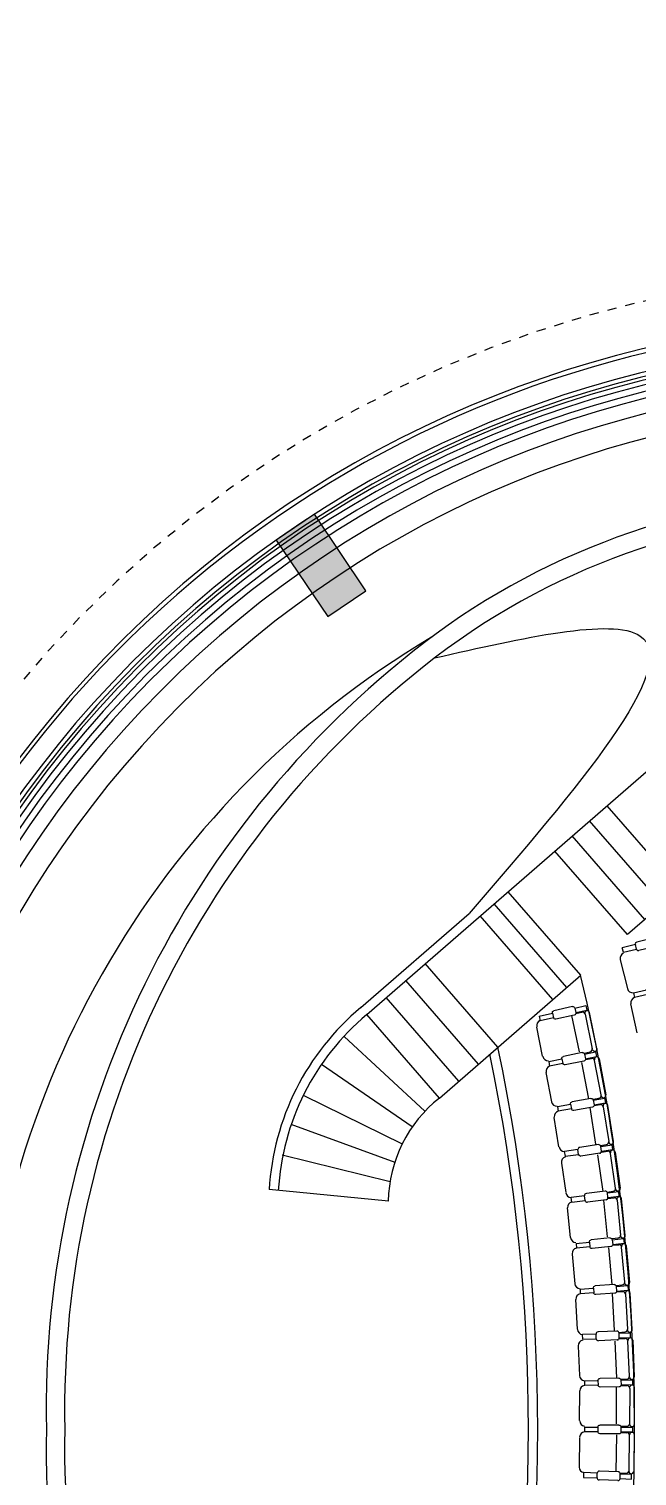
# Model space of a CAD drawing. Header units: millimetres. Extents: x 261 to 423, y 98 to 222.
# Drawn here: x 359.97 to 366.56, y 168.3 to 183.99 of the extents above; entities that cross this region are included whole.
import ezdxf

# ---------------------------------------------------------------- set-up
doc = ezdxf.new("R2010")
doc.units = ezdxf.units.MM
doc.linetypes.add('ACAD_ISO04W100', pattern=[30, 24, -3, 0, -3])
doc.linetypes.add('HIDDEN2', pattern=[0.1875, 0.125, -0.0625])
for name, color, linetype in [('COLUMNAS', 5, 'Continuous'), ('Ejes', 1, 'ACAD_ISO04W100'), ('Escaleras', 4, 'Continuous'), ('MUEBLES', 8, 'Continuous'), ('Muro-Alto', 6, 'Continuous')]:
    doc.layers.add(name, color=color, linetype=linetype)

# ---------------------------------------------------------------- blocks, each defined once
blk = doc.blocks.new('brazo')
for p, q in [((343.029, 185.848), (343.028, 185.797)), ((343.153, 185.846), (343.029, 185.848)), ((343.175, 185.867), (343.38, 185.864)), ((343.152, 185.795), (343.027, 185.797)), ((343.153, 185.846), (343.152, 185.795)), ((343.174, 185.772), (343.378, 185.769)), ((343.402, 185.842), (343.401, 185.79)), ((343.401, 185.79), (343.548, 185.788)), ((343.548, 185.839), (343.402, 185.842)), ((343.547, 185.839), (343.548, 185.788))]:
    blk.add_line(p, q)
for centre, start, end in [((343.175, 185.845), 89.0098, 179.0098), ((343.38, 185.842), 359.0098, 89.0098), ((343.174, 185.794), 179.0098, 269.0098), ((343.379, 185.791), 269.0098, 359.0098)]:
    blk.add_arc(centre, 0.0219, start, end)

msp = doc.modelspace()

# ---------------------------------------------------------------- hatches: boundary and pattern name
at = {"layer": 'COLUMNAS', "linetype": 'HIDDEN2'}
h = msp.add_hatch(color=256, dxfattribs=at)
h.paths.add_polyline_path([(359.141, 172.006), (358.193, 172.324), (358.352, 172.798), (359.3, 172.48)])
h.paths.add_polyline_path([(363.623, 177.898), (363.064, 178.726), (362.65, 178.447), (363.209, 177.618)])

# ---------------------------------------------------------------- linework, layer by layer
for points in [[(364.833, 150.131, -0.642444), (364.853, 187.502), (364.792, 188.493, 0.72177), (364.766, 149.141)], [(380.088, 181.859), (376.942, 178.22, 2.112171), (377.151, 159.657), (380.266, 156.095, -0.234719), (364.811, 150.168, -0.644366), (364.854, 187.485, -0.225992), (380.088, 181.859)]]:
    msp.add_lwpolyline(points, format="xyb", close=True)
at = {"color": 1}
for points in [[(373.767, 177.374, 0.3298), (364.383, 177.431, 0.242623), (360.159, 168.808, 0.242623), (364.383, 160.184, 0.3298), (373.767, 160.241)], [(373.765, 177.124, 0.335126), (364.502, 177.27, 0.242708), (360.359, 168.808, 0.242708), (364.502, 160.345, 0.329847), (373.649, 160.403)]]:
    msp.add_lwpolyline(points, format="xyb", dxfattribs=at)
at = {"linetype": 'HIDDEN2', "ltscale": 0.1}
msp.add_arc((369.442, 168.853), 12.5, 21.8758, 337.4862, dxfattribs=at)
for radius in [11.752, 11.717, 11.663, 11.593, 11.521, 11.361, 11.101]:
    msp.add_arc((369.459, 168.808), radius, 45.5827, 314.4173)
at = {"color": 2}
msp.add_arc((369.459, 168.808), 10, 120.8301, 239.1699, dxfattribs=at)
at = {"layer": 'COLUMNAS'}
msp.add_lwpolyline([(363.623, 177.898), (363.064, 178.726), (362.65, 178.447), (363.209, 177.618)], close=True, dxfattribs=at)
at = {"layer": 'Ejes', "ltscale": 0.25}
for centre, radius in [((366.578, 168.808), 27.259), ((366.583, 168.806), 19.259)]:
    msp.add_arc(centre, radius, 266.1772, 93.7746, dxfattribs=at)
at = {"layer": 'Escaleras'}
for p, q in [((363.633, 173.305), (368.944, 177.922)), ((367.024, 174.663), (366.237, 175.568)), ((366.835, 174.499), (366.048, 175.404)), ((366.647, 174.335), (365.859, 175.24)), ((366.458, 174.171), (365.671, 175.076)), ((365.951, 173.73), (365.164, 174.635)), ((367.024, 174.663), (366.458, 174.171)), ((363.567, 173.38), (364.741, 174.4)), ((365.8, 173.599), (365.013, 174.504)), ((365.649, 173.467), (364.862, 174.373)), ((365.054, 172.95), (364.267, 173.856)), ((364.843, 172.766), (364.055, 173.672)), ((364.42, 172.399), (365.951, 173.73)), ((364.631, 172.583), (363.844, 173.488)), ((364.42, 172.399), (363.633, 173.305)), ((363.388, 173.065), (364.26, 172.256)), ((364.125, 172.088), (363.142, 172.763)), ((362.949, 172.426), (364.017, 171.902)), ((363.94, 171.701), (362.813, 172.111)), ((362.715, 171.783), (363.885, 171.494)), ((363.866, 171.283), (362.573, 171.407))]:
    msp.add_line(p, q, dxfattribs=at)
for centre, radius, start, end in [((345.514, 168.808), 21.021, 346.4581, 13.5419), ((365.352, 171.244), 2.783, 129.8436, 176.6527), ((365.352, 171.244), 2.683, 129.8436, 176.7327), ((345.481, 168.819), 19.904, 348.1726, 11.7577), ((345.481, 168.819), 20.004, 348.0124, 11.9179), ((365.321, 171.256), 1.456, 128.2455, 178.9343)]:
    msp.add_arc(centre, radius, start, end, dxfattribs=at)
msp.add_spline([(364.368, 177.169), (366.593, 177.41), (364.741, 174.4)], degree=3, dxfattribs=at)
at = {"layer": 'MUEBLES'}
for p, q in [((366.38, 173.898), (366.458, 173.585)), ((365.9, 173.316), (365.965, 173.33)), ((365.999, 173.307), (366.076, 172.934)), ((366.127, 172.937), (366.048, 173.325)), ((366.562, 173.105), (366.496, 173.42)), ((365.539, 172.854), (365.475, 173.169)), ((365.937, 172.9), (365.857, 173.293)), ((365.989, 172.887), (366.054, 172.9)), ((365.575, 172.675), (365.636, 172.359)), ((365.96, 172.786), (366.036, 172.391)), ((366.003, 172.817), (366.068, 172.829)), ((366.173, 172.433), (366.101, 172.806)), ((366.15, 172.823), (366.225, 172.434)), ((366.085, 172.386), (366.15, 172.399)), ((366.115, 171.899), (366.053, 172.296)), ((366.097, 172.318), (366.162, 172.328)), ((366.195, 172.303), (366.255, 171.928)), ((366.306, 171.928), (366.245, 172.32)), ((365.715, 171.872), (365.665, 172.19)), ((366.166, 171.884), (366.231, 171.895)), ((366.133, 171.785), (366.19, 171.387)), ((366.177, 171.814), (366.242, 171.823)), ((366.329, 171.423), (366.274, 171.799)), ((366.324, 171.814), (366.381, 171.422)), ((365.743, 171.692), (365.789, 171.374)), ((366.242, 170.894), (366.202, 171.293)), ((366.239, 171.38), (366.304, 171.389)), ((366.247, 171.312), (366.313, 171.319)), ((366.434, 170.912), (366.395, 171.306)), ((365.841, 170.889), (365.809, 171.21)), ((366.292, 170.876), (366.358, 170.883)), ((366.299, 170.805), (366.364, 170.81)), ((366.445, 170.796), (366.48, 170.402)), ((365.858, 170.708), (365.886, 170.387)), ((366.253, 170.778), (366.288, 170.378)), ((366.336, 170.368), (366.402, 170.374)), ((365.916, 169.895), (365.899, 170.216)), ((366.316, 169.881), (366.295, 170.282)), ((366.341, 170.298), (366.407, 170.302)), ((366.51, 169.89), (366.488, 170.285)), ((366.366, 169.86), (366.431, 169.864)), ((365.925, 169.712), (365.938, 169.391)), ((366.322, 169.765), (366.339, 169.363)), ((366.369, 169.789), (366.435, 169.792)), ((366.515, 169.774), (366.532, 169.378)), ((365.94, 168.904), (365.941, 169.226)), ((366.339, 168.867), (366.341, 169.269)), ((366.386, 169.351), (366.452, 169.354)), ((366.388, 169.283), (366.454, 169.283)), ((366.533, 168.865), (366.534, 169.261)), ((366.387, 168.773), (366.453, 168.772)), ((366.388, 168.844), (366.453, 168.844)), ((365.939, 168.721), (365.934, 168.4)), ((366.338, 168.751), (366.332, 168.349)), ((366.532, 168.749), (366.526, 168.353)), ((366.379, 168.335), (366.445, 168.334))]:
    msp.add_line(p, q, dxfattribs=at)
at = {"layer": 'MUEBLES', "linetype": 'Continuous'}
for p, q in [((366.345, 171.292), (366.383, 170.914)), ((366.428, 170.405), (366.395, 170.784)), ((366.438, 170.274), (366.458, 169.894)), ((366.48, 169.384), (366.464, 169.764)), ((366.483, 169.253), (366.482, 168.873)), ((366.475, 168.362), (366.48, 168.743))]:
    msp.add_line(p, q, dxfattribs=at)
at = {"layer": 'MUEBLES'}
for centre, radius, start, end in [((366.44, 173.913), 0.0616, 113.3593, 192.5284), ((366.517, 173.601), 0.0616, 195.1582, 274.3273), ((366.556, 173.432), 0.0616, 111.5072, 190.6763), ((365.971, 173.301), 0.0293, 11.5754, 101.5754), ((366.022, 173.32), 0.0262, 11.5754, 191.5754), ((365.535, 173.181), 0.0616, 111.2417, 190.4108), ((365.601, 172.866), 0.0616, 193.0406, 272.2097), ((366.048, 172.929), 0.0293, 281.876, 11.876), ((366.103, 172.932), 0.0262, 191.876, 11.876), ((366.125, 172.819), 0.0262, 10.5999, 190.5999), ((365.636, 172.688), 0.0616, 110.2662, 189.4353), ((366.073, 172.8), 0.0293, 10.5999, 100.5999), ((366.144, 172.427), 0.0293, 280.9005, 10.9005), ((366.199, 172.429), 0.0262, 190.9005, 10.9005), ((365.696, 172.372), 0.0616, 192.0651, 271.2342), ((365.726, 172.199), 0.0616, 108.6202, 187.7893), ((366.167, 172.299), 0.0293, 8.9539, 98.9539), ((366.219, 172.316), 0.0262, 8.9539, 188.9539), ((366.227, 171.924), 0.0293, 279.2545, 9.2545), ((366.282, 171.924), 0.0262, 189.2545, 9.2545), ((365.777, 171.882), 0.0616, 190.4192, 269.5882), ((365.804, 171.702), 0.0616, 107.6447, 186.8138), ((366.246, 171.794), 0.0293, 7.9784, 97.9784), ((366.299, 171.81), 0.0262, 7.9784, 187.9784), ((366.3, 171.418), 0.0293, 278.279, 8.279), ((366.355, 171.418), 0.0262, 188.279, 8.279), ((365.85, 171.384), 0.0616, 189.4436, 268.6127), ((365.871, 171.214), 0.0616, 105.3695, 184.5386), ((366.316, 171.29), 0.0293, 5.7032, 95.7032), ((366.369, 171.303), 0.0262, 5.7032, 185.7032), ((365.903, 170.895), 0.0616, 187.1684, 266.3375), ((366.355, 170.912), 0.0293, 276.0038, 6.0038), ((366.367, 170.781), 0.0293, 4.7276, 94.7276), ((366.409, 170.909), 0.0262, 186.0038, 6.0038), ((366.42, 170.794), 0.0262, 4.7276, 184.7276), ((365.92, 170.714), 0.0616, 104.3939, 183.563), ((365.948, 170.394), 0.0616, 186.1929, 265.3619), ((366.399, 170.403), 0.0293, 275.0282, 5.0282), ((366.454, 170.399), 0.0262, 185.0282, 5.0282), ((365.96, 170.218), 0.0616, 102.748, 181.9171), ((366.408, 170.273), 0.0293, 3.0817, 93.0817), ((366.462, 170.284), 0.0262, 3.0817, 183.0817), ((365.978, 169.897), 0.0616, 184.5469, 263.716), ((366.43, 169.894), 0.0293, 273.3823, 3.3823), ((366.484, 169.888), 0.0262, 183.3823, 3.3823), ((365.987, 169.716), 0.0616, 101.7724, 180.9415), ((366.436, 169.763), 0.0293, 2.1061, 92.1061), ((366.49, 169.773), 0.0262, 2.1061, 182.1061), ((366, 169.395), 0.0616, 183.5714, 262.7405), ((366.451, 169.383), 0.0293, 272.4067, 2.4067), ((366.003, 169.224), 0.0616, 99.4973, 178.6663), ((366.453, 169.253), 0.0293, 359.831, 89.831), ((366.506, 169.377), 0.0262, 182.4067, 2.4067), ((366.508, 169.262), 0.0262, 359.831, 179.831), ((366.001, 168.721), 0.0616, 98.5217, 177.6908), ((366.003, 168.903), 0.0616, 181.2962, 260.4653), ((366.453, 168.874), 0.0293, 270.1316, 0.1316), ((366.452, 168.743), 0.0293, 358.8554, 88.8554), ((366.507, 168.75), 0.0262, 358.8554, 178.8554), ((366.508, 168.865), 0.0262, 180.1316, 0.1316), ((365.996, 168.4), 0.0616, 180.3206, 259.4897), ((366.446, 168.363), 0.0293, 269.156, 359.156), ((366.5, 168.354), 0.0262, 179.156, 359.156)]:
    msp.add_arc(centre, radius, start, end, dxfattribs=at)
at = {"layer": 'Muro-Alto'}
for centre, radius, start, end in [((366.583, 168.806), 19.759, 19.6854, 90.134), ((366.583, 168.806), 19.609, 20.2665, 94.8083), ((366.578, 168.808), 26.959, 265.4348, 42.7726), ((369.459, 168.808), 12, 63.8245, 337.2309), ((369.459, 168.808), 11.8, 45.5369, 314.4631)]:
    msp.add_arc(centre, radius, start, end, dxfattribs=at)
at = {"layer": 'Muro-Alto', "linetype": 'ByBlock', "ltscale": 0.25}
msp.add_arc((366.56, 168.853), 18.959, 20.1142, 93.1822, dxfattribs=at)

# ---------------------------------------------------------------- block references
at = {"layer": 'MUEBLES'}
for p, rotation in [((651.184, 441.313), 194.780395821946), ((675.599, 409.627), 189.1042308382721), ((679.674, 403.82), 188.1286771507863), ((698.498, 374.697), 183.2320010673607), ((712.704, 348.138), 179.0057134328212)]:
    msp.add_blockref('brazo', p, dxfattribs=dict(at, rotation=rotation))
at = {"layer": 'MUEBLES', "xscale": -1}
for p, rotation in [((741.184, 63.131), 11.99118199995964), ((739.648, 61.145), 11.72572666210456), ((737.787, 54.299), 10.75017297463845), ((734.324, 43.17), 9.104230838272107), ((724.006, 14.871), 4.877943203740926), ((719.422, 4.155), 3.23200106736075), ((709.48, -16.615), 359.9812671203077), ((706.264, -22.939), 359.0057134328212)]:
    msp.add_blockref('brazo', p, dxfattribs=dict(at, rotation=rotation))

doc.saveas('drawing.dxf')
